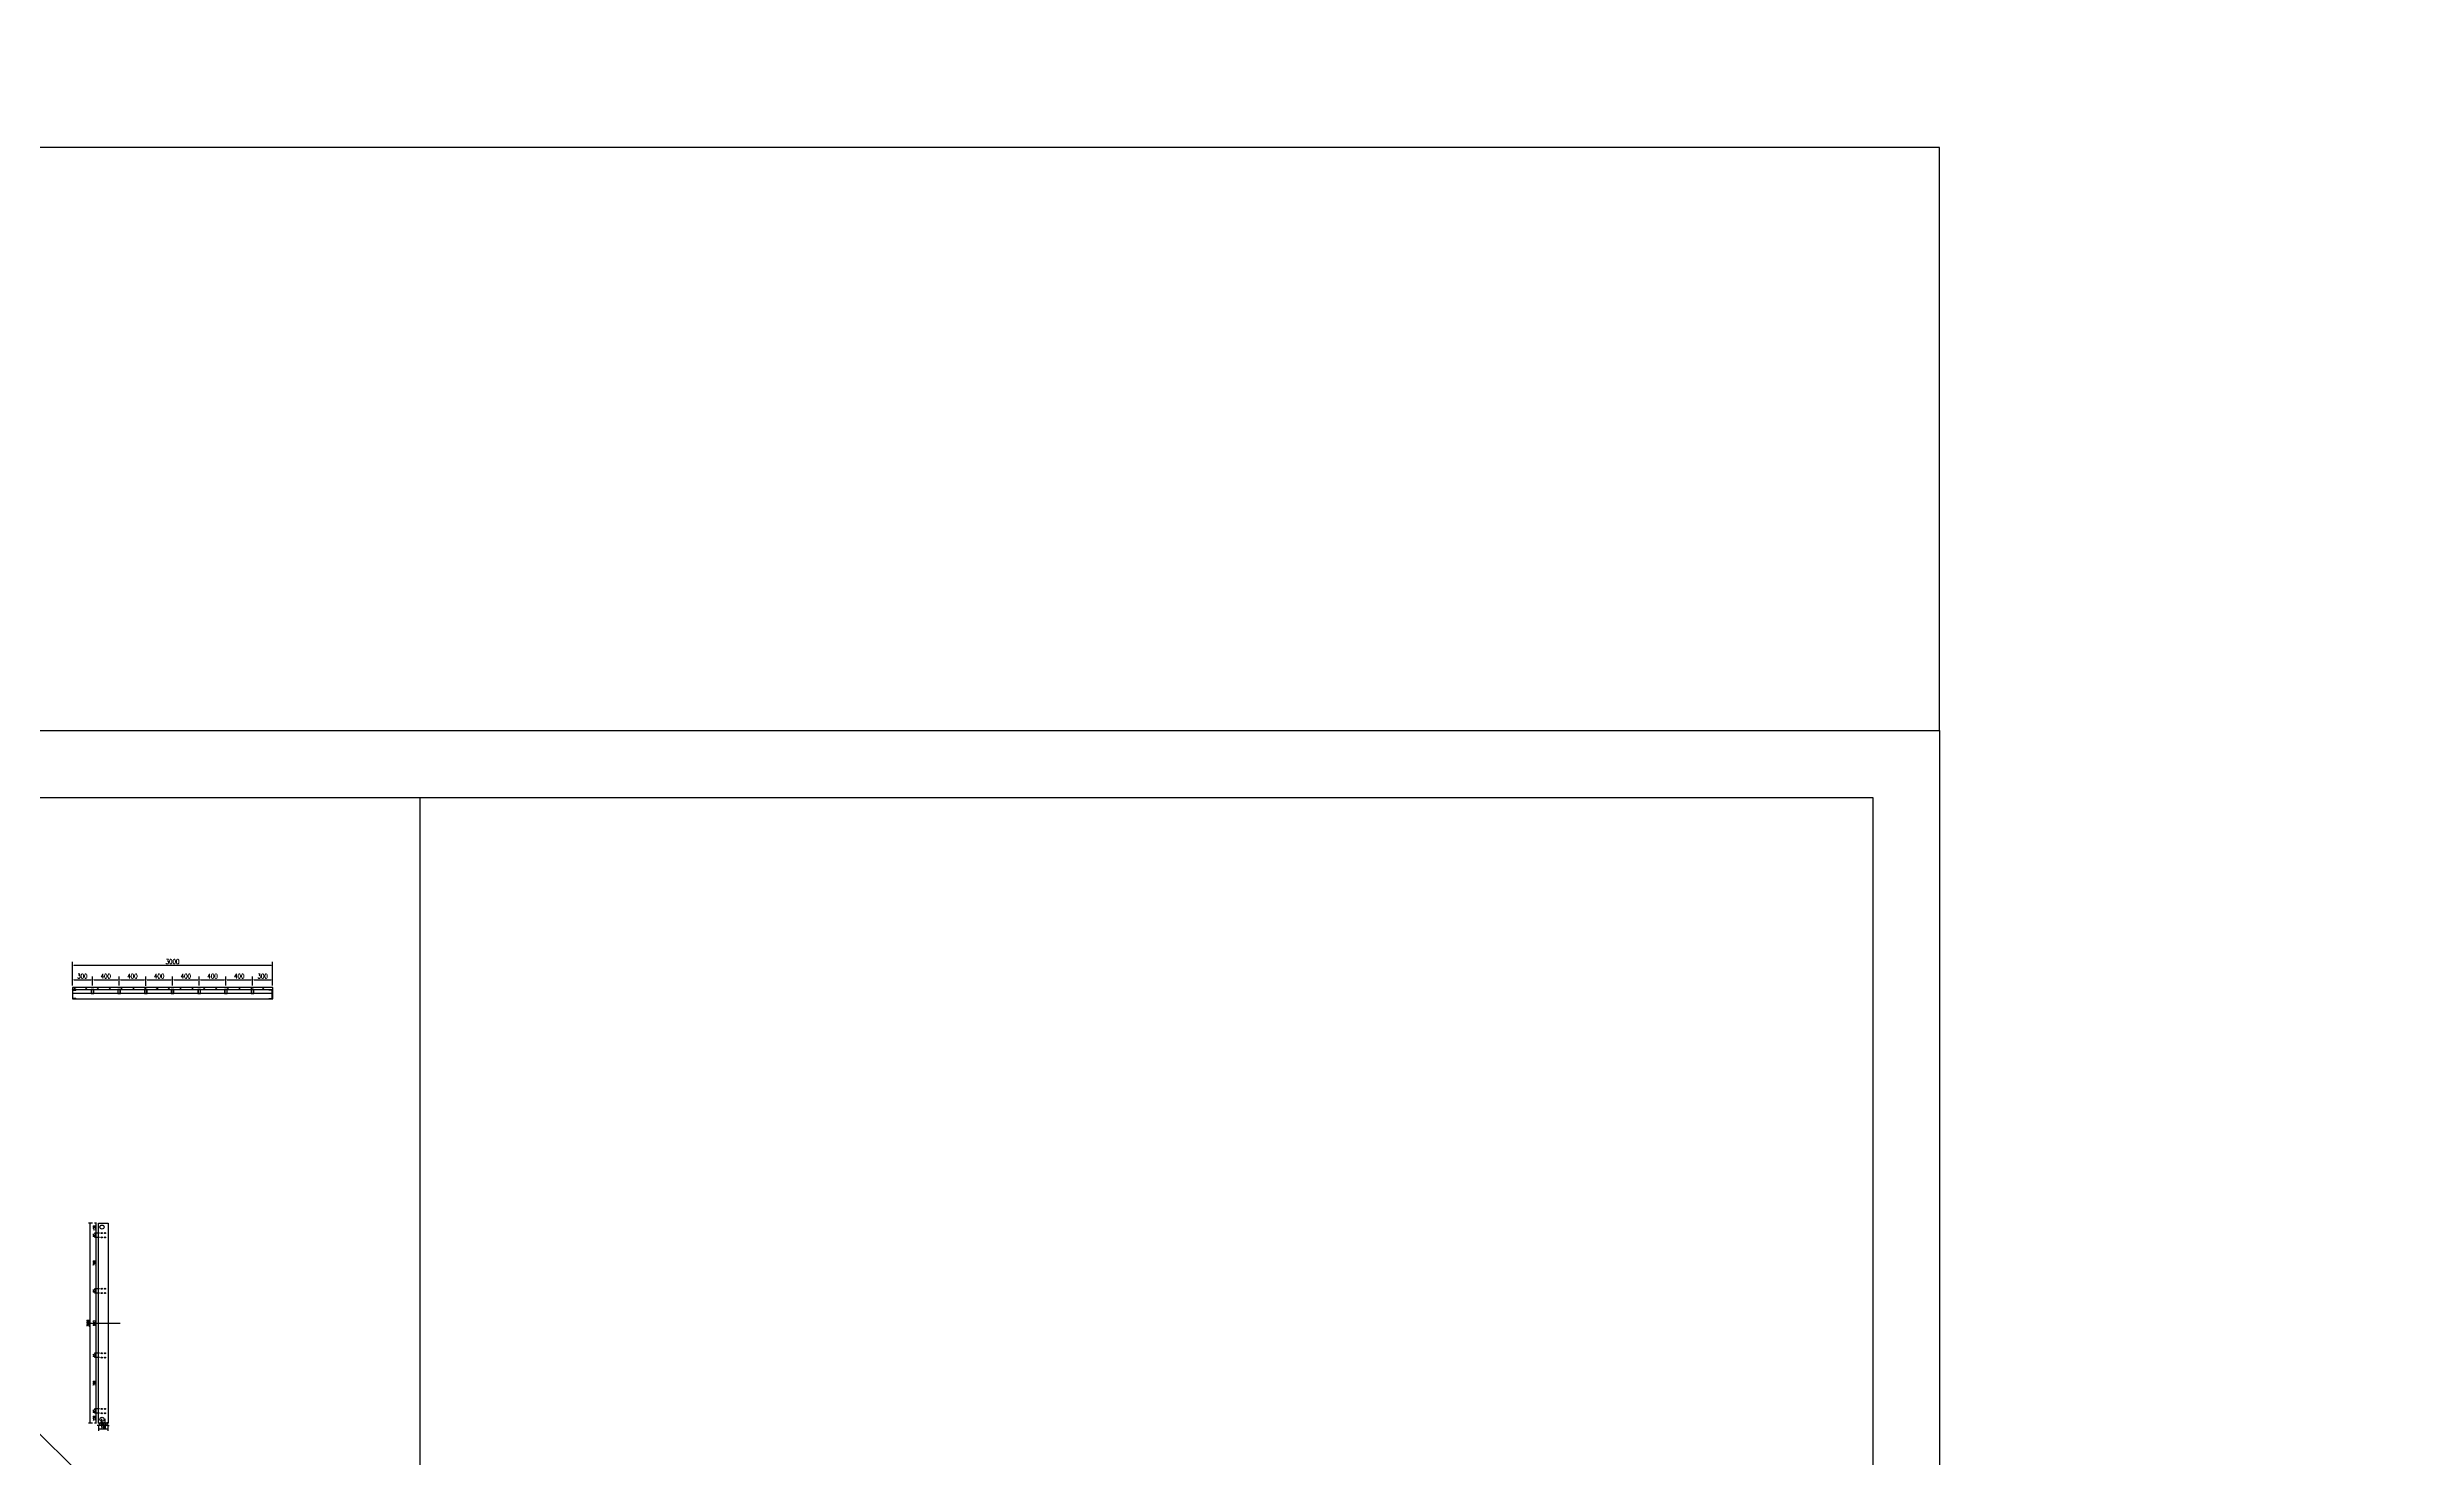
# Model space of a CAD drawing. Extents: x 10241 to 1500931, y -537358 to 142253.
# Drawn here: x 1097299 to 1132782, y 52621 to 73747 of the extents above; entities that cross this region are included whole.
import ezdxf

# ---------------------------------------------------------------- set-up
doc = ezdxf.new("R2010")
doc.units = 0
doc.header["$LTSCALE"] = 1000
doc.header["$MEASUREMENT"] = 0
for name, color, linetype in [('14#槽钢', 3, 'Continuous'), ('PUB_DIM', 3, 'Continuous'), ('W-STEEL_FRAME钢架', 3, 'Continuous'), ('W-STEEL_KEEL钢龙骨', 5, 'Continuous'), ('W-WOOD_FLOOR木地板', 30, 'Continuous'), ('钢架', 90, 'Continuous')]:
    doc.layers.add(name, color=color, linetype=linetype)
doc.styles.add('STANDARD_T3', font='simplex.shx', dxfattribs={"width": 0.7, "bigfont": 'gbcbig.shx'})
doc.dimstyles.new('W&&10', dxfattribs={"dimtxt": 35, "dimasz": 10, "dimexe": 25, "dimexo": 30, "dimgap": 10, "dimtad": 1, "dimdec": 0, "dimzin": 0, "dimdsep": 46, "dimtxsty": 'STANDARD_T3', "dimcen": 0.09, "dimclrd": 1, "dimclre": 1, "dimclrt": 7, "dimazin": 2, "dimtfac": 1, "dimtdec": 0, "dimtix": 1, "dimtmove": 2, "dimatfit": 3, "dimfxl": 100, "dimtolj": 1, "dimtzin": 0, "dimarcsym": 0})
doc.dimstyles.new('W&&20', dxfattribs={"dimtxt": 70, "dimasz": 20, "dimexe": 50, "dimexo": 60, "dimgap": 20, "dimtad": 1, "dimdec": 0, "dimzin": 0, "dimdsep": 46, "dimtxsty": 'STANDARD_T3', "dimcen": 0.09, "dimclrd": 1, "dimclre": 1, "dimclrt": 7, "dimazin": 2, "dimtfac": 1, "dimtdec": 0, "dimtix": 1, "dimtmove": 2, "dimatfit": 3, "dimfxl": 100, "dimtolj": 1, "dimtzin": 0, "dimarcsym": 0})

# ---------------------------------------------------------------- blocks, each defined once
blk = doc.blocks.new('*U51')
at = {"layer": '14#槽钢'}
blk.add_lwpolyline([(0, 29946), (0, -29946)], dxfattribs=at)
blk = doc.blocks.new('*U52')
at = {"layer": '14#槽钢', "color": 0, "linetype": 'ByBlock', "lineweight": -2, "transparency": 16777216}
for p in [(65285, 0), (87047, 0)]:
    blk.add_blockref('*U51', p, dxfattribs=at)
blk = doc.blocks.new('*D83')
at = {"layer": 'Defpoints', "color": 0, "transparency": 16777216}
for p in [(1098031, 53285), (1098112, 53285), (1098067, 53135)]:
    blk.add_point(p, dxfattribs=at)
at = {"layer": 'W-STEEL_FRAME钢架', "color": 1, "lineweight": -2, "transparency": 16777216}
for p, q in [((1098082, 53285), (1098006, 53285)), ((1098031, 53145), (1098031, 53275)), ((1098037, 53135), (1098006, 53135))]:
    blk.add_line(p, q, dxfattribs=at)
at = {"layer": 'W-STEEL_FRAME钢架', "color": 1, "transparency": 16777216}
for points in [[(1098029, 53275), (1098032, 53275), (1098031, 53285)], [(1098029, 53145), (1098032, 53145), (1098031, 53135)]]:
    blk.add_solid(points, dxfattribs=at)
at = {"layer": 'W-STEEL_FRAME钢架', "color": 7, "transparency": 16777216, "insert": (1098003, 53210), "char_height": 35, "attachment_point": 5, "rotation": 90, "style": 'STANDARD_T3'}
blk.add_mtext('\\A1;150', dxfattribs=at)
blk = doc.blocks.new('*D84')
at = {"layer": 'Defpoints', "color": 0, "transparency": 16777216}
for p in [(1098031, 53351), (1098112, 53351), (1098112, 53285)]:
    blk.add_point(p, dxfattribs=at)
at = {"layer": 'W-STEEL_FRAME钢架', "color": 1, "lineweight": -2, "transparency": 16777216}
for p, q in [((1098082, 53351), (1098006, 53351)), ((1098082, 53285), (1098006, 53285)), ((1098031, 53295), (1098031, 53341))]:
    blk.add_line(p, q, dxfattribs=at)
at = {"layer": 'W-STEEL_FRAME钢架', "color": 1, "transparency": 16777216}
for points in [[(1098029, 53341), (1098032, 53341), (1098031, 53351)], [(1098029, 53295), (1098032, 53295), (1098031, 53285)]]:
    blk.add_solid(points, dxfattribs=at)
at = {"layer": 'W-STEEL_FRAME钢架', "color": 7, "transparency": 16777216, "insert": (1098003, 53318), "char_height": 35, "attachment_point": 5, "rotation": 90, "style": 'STANDARD_T3'}
blk.add_mtext('\\A1;65', dxfattribs=at)
blk = doc.blocks.new('*D85')
at = {"layer": 'Defpoints', "color": 0, "transparency": 16777216}
for p in [(1098031, 54120), (1098112, 54120), (1098112, 53351)]:
    blk.add_point(p, dxfattribs=at)
at = {"layer": 'W-STEEL_FRAME钢架', "color": 1, "lineweight": -2, "transparency": 16777216}
for p, q in [((1098082, 54120), (1098006, 54120)), ((1098031, 53361), (1098031, 54110)), ((1098082, 53351), (1098006, 53351))]:
    blk.add_line(p, q, dxfattribs=at)
at = {"layer": 'W-STEEL_FRAME钢架', "color": 1, "transparency": 16777216}
for points in [[(1098029, 54110), (1098032, 54110), (1098031, 54120)], [(1098029, 53361), (1098032, 53361), (1098031, 53351)]]:
    blk.add_solid(points, dxfattribs=at)
at = {"layer": 'W-STEEL_FRAME钢架', "color": 7, "transparency": 16777216, "insert": (1098003, 53735), "char_height": 35, "attachment_point": 5, "rotation": 90, "style": 'STANDARD_T3'}
blk.add_mtext('\\A1;769', dxfattribs=at)
blk = doc.blocks.new('*D86')
at = {"layer": 'Defpoints', "color": 0, "transparency": 16777216}
for p in [(1098031, 54185), (1098112, 54185), (1098112, 54120)]:
    blk.add_point(p, dxfattribs=at)
at = {"layer": 'W-STEEL_FRAME钢架', "color": 1, "lineweight": -2, "transparency": 16777216}
for p, q in [((1098082, 54185), (1098006, 54185)), ((1098082, 54120), (1098006, 54120)), ((1098031, 54130), (1098031, 54175))]:
    blk.add_line(p, q, dxfattribs=at)
at = {"layer": 'W-STEEL_FRAME钢架', "color": 1, "transparency": 16777216}
for points in [[(1098029, 54175), (1098032, 54175), (1098031, 54185)], [(1098029, 54130), (1098032, 54130), (1098031, 54120)]]:
    blk.add_solid(points, dxfattribs=at)
at = {"layer": 'W-STEEL_FRAME钢架', "color": 7, "transparency": 16777216, "insert": (1098003, 54153), "char_height": 35, "attachment_point": 5, "rotation": 90, "style": 'STANDARD_T3'}
blk.add_mtext('\\A1;65', dxfattribs=at)
blk = doc.blocks.new('*D87')
at = {"layer": 'Defpoints', "color": 0, "transparency": 16777216}
for p in [(1098031, 55085), (1098112, 55085), (1098112, 54185)]:
    blk.add_point(p, dxfattribs=at)
at = {"layer": 'W-STEEL_FRAME钢架', "color": 1, "lineweight": -2, "transparency": 16777216}
for p, q in [((1098082, 55085), (1098006, 55085)), ((1098031, 54195), (1098031, 55075)), ((1098082, 54185), (1098006, 54185))]:
    blk.add_line(p, q, dxfattribs=at)
at = {"layer": 'W-STEEL_FRAME钢架', "color": 1, "transparency": 16777216}
for points in [[(1098029, 55075), (1098032, 55075), (1098031, 55085)], [(1098029, 54195), (1098032, 54195), (1098031, 54185)]]:
    blk.add_solid(points, dxfattribs=at)
at = {"layer": 'W-STEEL_FRAME钢架', "color": 7, "transparency": 16777216, "insert": (1098003, 54635), "char_height": 35, "attachment_point": 5, "rotation": 90, "style": 'STANDARD_T3'}
blk.add_mtext('\\A1;900', dxfattribs=at)
blk = doc.blocks.new('*D88')
at = {"layer": 'Defpoints', "color": 0, "transparency": 16777216}
for p in [(1098031, 55985), (1098112, 55985), (1098112, 55920)]:
    blk.add_point(p, dxfattribs=at)
at = {"layer": 'W-STEEL_FRAME钢架', "color": 1, "lineweight": -2, "transparency": 16777216}
for p, q in [((1098082, 55985), (1098006, 55985)), ((1098082, 55920), (1098006, 55920)), ((1098031, 55930), (1098031, 55975))]:
    blk.add_line(p, q, dxfattribs=at)
at = {"layer": 'W-STEEL_FRAME钢架', "color": 1, "transparency": 16777216}
for points in [[(1098029, 55975), (1098032, 55975), (1098031, 55985)], [(1098029, 55930), (1098032, 55930), (1098031, 55920)]]:
    blk.add_solid(points, dxfattribs=at)
at = {"layer": 'W-STEEL_FRAME钢架', "color": 7, "transparency": 16777216, "insert": (1098003, 55953), "char_height": 35, "attachment_point": 5, "rotation": 90, "style": 'STANDARD_T3'}
blk.add_mtext('\\A1;65', dxfattribs=at)
blk = doc.blocks.new('*D89')
at = {"layer": 'Defpoints', "color": 0, "transparency": 16777216}
for p in [(1098031, 56135), (1098067, 56135), (1098112, 55985)]:
    blk.add_point(p, dxfattribs=at)
at = {"layer": 'W-STEEL_FRAME钢架', "color": 1, "lineweight": -2, "transparency": 16777216}
for p, q in [((1098037, 56135), (1098006, 56135)), ((1098031, 55995), (1098031, 56125)), ((1098082, 55985), (1098006, 55985))]:
    blk.add_line(p, q, dxfattribs=at)
at = {"layer": 'W-STEEL_FRAME钢架', "color": 1, "transparency": 16777216}
for points in [[(1098029, 56125), (1098032, 56125), (1098031, 56135)], [(1098029, 55995), (1098032, 55995), (1098031, 55985)]]:
    blk.add_solid(points, dxfattribs=at)
at = {"layer": 'W-STEEL_FRAME钢架', "color": 7, "transparency": 16777216, "insert": (1098003, 56060), "char_height": 35, "attachment_point": 5, "rotation": 90, "style": 'STANDARD_T3'}
blk.add_mtext('\\A1;150', dxfattribs=at)
blk = doc.blocks.new('*D90')
at = {"layer": 'Defpoints', "color": 0, "transparency": 16777216}
for p in [(1098067, 53135), (1098067, 53050), (1098207, 53135)]:
    blk.add_point(p, dxfattribs=at)
at = {"layer": 'W-STEEL_FRAME钢架', "color": 1, "lineweight": -2, "transparency": 16777216}
for p, q in [((1098067, 53105), (1098067, 53025)), ((1098197, 53050), (1098077, 53050)), ((1098207, 53105), (1098207, 53025))]:
    blk.add_line(p, q, dxfattribs=at)
at = {"layer": 'W-STEEL_FRAME钢架', "color": 1, "transparency": 16777216}
for points in [[(1098077, 53052), (1098077, 53048), (1098067, 53050)], [(1098197, 53052), (1098197, 53048), (1098207, 53050)]]:
    blk.add_solid(points, dxfattribs=at)
at = {"layer": 'W-STEEL_FRAME钢架', "color": 7, "transparency": 16777216, "insert": (1098137, 53077), "char_height": 35, "attachment_point": 5, "style": 'STANDARD_T3'}
blk.add_mtext('\\A1;140', dxfattribs=at)
blk = doc.blocks.new('*D91')
at = {"layer": 'Defpoints', "color": 0, "transparency": 16777216}
for p in [(1098162, 53285), (1098162, 53103), (1098207, 53135)]:
    blk.add_point(p, dxfattribs=at)
at = {"layer": 'W-STEEL_FRAME钢架', "color": 1, "lineweight": -2, "transparency": 16777216}
for p, q in [((1098152, 53103), (1098142, 53103)), ((1098162, 53203), (1098162, 53078)), ((1098207, 53103), (1098162, 53103)), ((1098207, 53105), (1098207, 53078)), ((1098217, 53103), (1098227, 53103))]:
    blk.add_line(p, q, dxfattribs=at)
at = {"layer": 'W-STEEL_FRAME钢架', "color": 1, "transparency": 16777216}
for points in [[(1098152, 53104), (1098152, 53101), (1098162, 53103)], [(1098217, 53104), (1098217, 53101), (1098207, 53103)]]:
    blk.add_solid(points, dxfattribs=at)
at = {"layer": 'W-STEEL_FRAME钢架', "color": 7, "transparency": 16777216, "insert": (1098185, 53130), "char_height": 35, "attachment_point": 5, "style": 'STANDARD_T3'}
blk.add_mtext('\\A1;45', dxfattribs=at)
blk = doc.blocks.new('*D92')
at = {"layer": 'Defpoints', "color": 0, "transparency": 16777216}
for p in [(1098112, 53285), (1098162, 53285), (1098112, 53103)]:
    blk.add_point(p, dxfattribs=at)
at = {"layer": 'W-STEEL_FRAME钢架', "color": 1, "lineweight": -2, "transparency": 16777216}
for p, q in [((1098102, 53103), (1098092, 53103)), ((1098112, 53203), (1098112, 53078)), ((1098162, 53103), (1098112, 53103)), ((1098162, 53203), (1098162, 53078)), ((1098172, 53103), (1098182, 53103))]:
    blk.add_line(p, q, dxfattribs=at)
at = {"layer": 'W-STEEL_FRAME钢架', "color": 1, "transparency": 16777216}
for points in [[(1098102, 53104), (1098102, 53101), (1098112, 53103)], [(1098172, 53104), (1098172, 53101), (1098162, 53103)]]:
    blk.add_solid(points, dxfattribs=at)
at = {"layer": 'W-STEEL_FRAME钢架', "color": 7, "transparency": 16777216, "insert": (1098137, 53130), "char_height": 35, "attachment_point": 5, "style": 'STANDARD_T3'}
blk.add_mtext('\\A1;50', dxfattribs=at)
blk = doc.blocks.new('*D81')
at = {"layer": 'Defpoints', "color": 0, "transparency": 16777216}
for p in [(1098112, 53285), (1098067, 53135), (1098067, 53103)]:
    blk.add_point(p, dxfattribs=at)
at = {"layer": 'W-STEEL_FRAME钢架', "color": 1, "lineweight": -2, "transparency": 16777216}
for p, q in [((1098057, 53103), (1098047, 53103)), ((1098067, 53105), (1098067, 53078)), ((1098112, 53103), (1098067, 53103)), ((1098112, 53203), (1098112, 53078)), ((1098122, 53103), (1098132, 53103))]:
    blk.add_line(p, q, dxfattribs=at)
at = {"layer": 'W-STEEL_FRAME钢架', "color": 1, "transparency": 16777216}
for points in [[(1098057, 53104), (1098057, 53101), (1098067, 53103)], [(1098122, 53104), (1098122, 53101), (1098112, 53103)]]:
    blk.add_solid(points, dxfattribs=at)
at = {"layer": 'W-STEEL_FRAME钢架', "color": 7, "transparency": 16777216, "insert": (1098090, 53130), "char_height": 35, "attachment_point": 5, "style": 'STANDARD_T3'}
blk.add_mtext('\\A1;45', dxfattribs=at)
blk = doc.blocks.new('*D82')
at = {"layer": 'Defpoints', "color": 0, "transparency": 16777216}
for p in [(1097938, 56135), (1098006, 56135), (1098006, 53135)]:
    blk.add_point(p, dxfattribs=at)
at = {"layer": 'W-STEEL_FRAME钢架', "color": 1, "lineweight": -2, "transparency": 16777216}
for p, q in [((1097976, 56135), (1097913, 56135)), ((1097938, 53145), (1097938, 56125)), ((1097976, 53135), (1097913, 53135))]:
    blk.add_line(p, q, dxfattribs=at)
at = {"layer": 'W-STEEL_FRAME钢架', "color": 1, "transparency": 16777216}
for points in [[(1097936, 56125), (1097940, 56125), (1097938, 56135)], [(1097936, 53145), (1097940, 53145), (1097938, 53135)]]:
    blk.add_solid(points, dxfattribs=at)
at = {"layer": 'W-STEEL_FRAME钢架', "color": 7, "transparency": 16777216, "insert": (1097910, 54635), "char_height": 35, "attachment_point": 5, "rotation": 90, "style": 'STANDARD_T3'}
blk.add_mtext('\\A1;3000', dxfattribs=at)
blk = doc.blocks.new('*D93')
at = {"layer": 'Defpoints', "color": 0, "transparency": 16777216}
for p in [(1098031, 55151), (1098112, 55151), (1098112, 55085)]:
    blk.add_point(p, dxfattribs=at)
at = {"layer": 'W-STEEL_FRAME钢架', "color": 1, "lineweight": -2, "transparency": 16777216}
for p, q in [((1098082, 55151), (1098006, 55151)), ((1098082, 55085), (1098006, 55085)), ((1098031, 55095), (1098031, 55141))]:
    blk.add_line(p, q, dxfattribs=at)
at = {"layer": 'W-STEEL_FRAME钢架', "color": 1, "transparency": 16777216}
for points in [[(1098029, 55141), (1098032, 55141), (1098031, 55151)], [(1098029, 55095), (1098032, 55095), (1098031, 55085)]]:
    blk.add_solid(points, dxfattribs=at)
at = {"layer": 'W-STEEL_FRAME钢架', "color": 7, "transparency": 16777216, "insert": (1098003, 55118), "char_height": 35, "attachment_point": 5, "rotation": 90, "style": 'STANDARD_T3'}
blk.add_mtext('\\A1;65', dxfattribs=at)
blk = doc.blocks.new('*D94')
at = {"layer": 'Defpoints', "color": 0, "transparency": 16777216}
for p in [(1098031, 55920), (1098067, 55920), (1098112, 55151)]:
    blk.add_point(p, dxfattribs=at)
at = {"layer": 'W-STEEL_FRAME钢架', "color": 1, "lineweight": -2, "transparency": 16777216}
for p, q in [((1098037, 55920), (1098006, 55920)), ((1098031, 55161), (1098031, 55910)), ((1098082, 55151), (1098006, 55151))]:
    blk.add_line(p, q, dxfattribs=at)
at = {"layer": 'W-STEEL_FRAME钢架', "color": 1, "transparency": 16777216}
for points in [[(1098029, 55910), (1098032, 55910), (1098031, 55920)], [(1098029, 55161), (1098032, 55161), (1098031, 55151)]]:
    blk.add_solid(points, dxfattribs=at)
at = {"layer": 'W-STEEL_FRAME钢架', "color": 7, "transparency": 16777216, "insert": (1098003, 55535), "char_height": 35, "attachment_point": 5, "rotation": 90, "style": 'STANDARD_T3'}
blk.add_mtext('\\A1;769', dxfattribs=at)
blk = doc.blocks.new('14a槽钢')
at = {"layer": '钢架'}
h = blk.add_hatch(dxfattribs=at)
h.set_pattern_fill('STEEL', color=4, scale=10)
h.set_pattern_definition([(50.389312, (-1352470.2, 1293523.579), (-9.2899201, 11.2253202), []), (50.389312, (-1352470.2, 1293531.516), (-9.2899201, 11.2253202), [])])
edge = h.paths.add_edge_path()
edge.add_ellipse((-1332250, 1115678), major_axis=(-3.26, 5.03), ratio=0.900468, start_angle=55.3931, end_angle=130.6069)
edge.add_line((-1332252, 1115673), (-1332208, 1115673))
edge.add_ellipse((-1332208, 1115667), major_axis=(0, 6), ratio=0.827586, start_angle=270, end_angle=360, ccw=False)
edge.add_line((-1332203, 1115667), (-1332203, 1115551))
edge.add_ellipse((-1332208, 1115551), major_axis=(0, 6), ratio=0.827586, start_angle=180, end_angle=270, ccw=False)
edge.add_line((-1332208, 1115545), (-1332251, 1115545))
edge.add_ellipse((-1332250, 1115540), major_axis=(3.82, 3.82), ratio=1, start_angle=49.2445, end_angle=141.5341)
edge.add_line((-1332256, 1115539), (-1332198, 1115539))
edge.add_line((-1332198, 1115539), (-1332198, 1115679))
edge.add_line((-1332198, 1115679), (-1332256, 1115679))
for p, q in [((-1332256, 1115679, 0), (-1332198, 1115679, 0)), ((-1332208, 1115673, 0), (-1332251, 1115673, 0)), ((-1332246, 1115679, 0), (-1332246, 1115679, 0)), ((-1332203, 1115551, 0), (-1332203, 1115667, 0)), ((-1332198, 1115679, 0), (-1332198, 1115539, 0)), ((-1332198, 1115539, 0), (-1332256, 1115539, 0)), ((-1332251, 1115545, 0), (-1332208, 1115545, 0)), ((-1332246, 1115539, 0), (-1332246, 1115539, 0))]:
    blk.add_line(p, q, dxfattribs=at)
for centre, start_param, end_param in [((-1332251, 1115679, 0), 1.570796, 3.141593), ((-1332208, 1115667, 0), 4.712389, 6.283185), ((-1332208, 1115667, 0), 4.712389, 6.283185), ((-1332251, 1115539, 0), 0, 1.570796), ((-1332208, 1115551, 0), 3.141593, 4.712389)]:
    blk.add_ellipse(centre, major_axis=(0, 6), ratio=0.827586, start_param=start_param, end_param=end_param, dxfattribs=at)
blk = doc.blocks.new('*D263')
at = {"color": 1, "lineweight": -2, "transparency": 16777216}
for p, q in [((1097673, 59722), (1097673, 60046)), ((1097693, 59996), (1100653, 59996)), ((1100673, 59722), (1100673, 60046))]:
    blk.add_line(p, q, dxfattribs=at)
at = {"color": 1, "transparency": 16777216}
for points in [[(1097693, 59999), (1097693, 59992), (1097673, 59996)], [(1100653, 59999), (1100653, 59992), (1100673, 59996)]]:
    blk.add_solid(points, dxfattribs=at)
at = {"layer": 'Defpoints', "color": 0, "transparency": 16777216}
for p in [(1100673, 59996), (1097673, 59662), (1100673, 59662)]:
    blk.add_point(p, dxfattribs=at)
at = {"color": 7, "transparency": 16777216, "insert": (1099173, 60051), "char_height": 70, "attachment_point": 5, "style": 'STANDARD_T3'}
blk.add_mtext('\\A1;3000', dxfattribs=at)
blk = doc.blocks.new('ganglonggu')
at = {"layer": 'W-STEEL_KEEL钢龙骨'}
for points in [[(-1338169, 1115605), (-1338129, 1115605), (-1338129, 1115665), (-1338169, 1115665)], [(-1338166, 1115608), (-1338132, 1115608), (-1338132, 1115662), (-1338166, 1115662)]]:
    blk.add_lwpolyline(points, close=True, dxfattribs=at)
blk = doc.blocks.new('*U261')
blk.add_blockref('ganglonggu', (1338149, -1115635))
blk = doc.blocks.new('*U262')
at = {"layer": 'W-STEEL_KEEL钢龙骨', "color": 0, "linetype": 'ByBlock', "lineweight": -2}
for p in [(0, 0), (400, 0), (800, 0), (1200, 0), (1600, 0), (2000, 0)]:
    blk.add_blockref('*U261', p, dxfattribs=at)
at = {"layer": 'W-STEEL_KEEL钢龙骨', "color": 0, "linetype": 'ByBlock', "lineweight": -2, "transparency": 16777216}
blk.add_blockref('*U261', (2400, 0), dxfattribs=at)
blk = doc.blocks.new('*D264')
at = {"layer": 'Defpoints', "color": 0, "transparency": 16777216}
for p in [(1097673, 59632), (1097973, 59778), (1097973, 59632)]:
    blk.add_point(p, dxfattribs=at)
at = {"layer": 'PUB_DIM', "color": 1, "lineweight": -2, "transparency": 16777216}
for p, q in [((1097673, 59692), (1097673, 59828)), ((1097693, 59778), (1097953, 59778)), ((1097973, 59692), (1097973, 59828))]:
    blk.add_line(p, q, dxfattribs=at)
at = {"layer": 'PUB_DIM', "color": 1, "transparency": 16777216}
for points in [[(1097693, 59782), (1097693, 59775), (1097673, 59778)], [(1097953, 59782), (1097953, 59775), (1097973, 59778)]]:
    blk.add_solid(points, dxfattribs=at)
at = {"layer": 'PUB_DIM', "color": 7, "transparency": 16777216, "insert": (1097823, 59833), "char_height": 70, "attachment_point": 5, "style": 'STANDARD_T3'}
blk.add_mtext('\\A1;300', dxfattribs=at)
blk = doc.blocks.new('*D265')
at = {"layer": 'Defpoints', "color": 0, "transparency": 16777216}
for p in [(1097973, 59632), (1098373, 59778), (1098373, 59632)]:
    blk.add_point(p, dxfattribs=at)
at = {"layer": 'PUB_DIM', "color": 1, "lineweight": -2, "transparency": 16777216}
for p, q in [((1097973, 59692), (1097973, 59828)), ((1097993, 59778), (1098353, 59778)), ((1098373, 59692), (1098373, 59828))]:
    blk.add_line(p, q, dxfattribs=at)
at = {"layer": 'PUB_DIM', "color": 1, "transparency": 16777216}
for points in [[(1097993, 59782), (1097993, 59775), (1097973, 59778)], [(1098353, 59782), (1098353, 59775), (1098373, 59778)]]:
    blk.add_solid(points, dxfattribs=at)
at = {"layer": 'PUB_DIM', "color": 7, "transparency": 16777216, "insert": (1098173, 59833), "char_height": 70, "attachment_point": 5, "style": 'STANDARD_T3'}
blk.add_mtext('\\A1;400', dxfattribs=at)
blk = doc.blocks.new('*D266')
at = {"layer": 'Defpoints', "color": 0, "transparency": 16777216}
for p in [(1098373, 59632), (1098773, 59778), (1098773, 59629)]:
    blk.add_point(p, dxfattribs=at)
at = {"layer": 'PUB_DIM', "color": 1, "lineweight": -2, "transparency": 16777216}
for p, q in [((1098373, 59692), (1098373, 59828)), ((1098393, 59778), (1098753, 59778)), ((1098773, 59689), (1098773, 59828))]:
    blk.add_line(p, q, dxfattribs=at)
at = {"layer": 'PUB_DIM', "color": 1, "transparency": 16777216}
for points in [[(1098393, 59782), (1098393, 59775), (1098373, 59778)], [(1098753, 59782), (1098753, 59775), (1098773, 59778)]]:
    blk.add_solid(points, dxfattribs=at)
at = {"layer": 'PUB_DIM', "color": 7, "transparency": 16777216, "insert": (1098573, 59833), "char_height": 70, "attachment_point": 5, "style": 'STANDARD_T3'}
blk.add_mtext('\\A1;400', dxfattribs=at)
blk = doc.blocks.new('*D267')
at = {"layer": 'Defpoints', "color": 0, "transparency": 16777216}
for p in [(1098773, 59629), (1099173, 59778), (1099173, 59632)]:
    blk.add_point(p, dxfattribs=at)
at = {"layer": 'PUB_DIM', "color": 1, "lineweight": -2, "transparency": 16777216}
for p, q in [((1098773, 59689), (1098773, 59828)), ((1098793, 59778), (1099153, 59778)), ((1099173, 59692), (1099173, 59828))]:
    blk.add_line(p, q, dxfattribs=at)
at = {"layer": 'PUB_DIM', "color": 1, "transparency": 16777216}
for points in [[(1098793, 59782), (1098793, 59775), (1098773, 59778)], [(1099153, 59782), (1099153, 59775), (1099173, 59778)]]:
    blk.add_solid(points, dxfattribs=at)
at = {"layer": 'PUB_DIM', "color": 7, "transparency": 16777216, "insert": (1098973, 59833), "char_height": 70, "attachment_point": 5, "style": 'STANDARD_T3'}
blk.add_mtext('\\A1;400', dxfattribs=at)
blk = doc.blocks.new('*D268')
at = {"layer": 'Defpoints', "color": 0, "transparency": 16777216}
for p in [(1099173, 59632), (1099573, 59778), (1099573, 59632)]:
    blk.add_point(p, dxfattribs=at)
at = {"layer": 'PUB_DIM', "color": 1, "lineweight": -2, "transparency": 16777216}
for p, q in [((1099173, 59692), (1099173, 59828)), ((1099193, 59778), (1099553, 59778)), ((1099573, 59692), (1099573, 59828))]:
    blk.add_line(p, q, dxfattribs=at)
at = {"layer": 'PUB_DIM', "color": 1, "transparency": 16777216}
for points in [[(1099193, 59782), (1099193, 59775), (1099173, 59778)], [(1099553, 59782), (1099553, 59775), (1099573, 59778)]]:
    blk.add_solid(points, dxfattribs=at)
at = {"layer": 'PUB_DIM', "color": 7, "transparency": 16777216, "insert": (1099373, 59833), "char_height": 70, "attachment_point": 5, "style": 'STANDARD_T3'}
blk.add_mtext('\\A1;400', dxfattribs=at)
blk = doc.blocks.new('*D269')
at = {"layer": 'Defpoints', "color": 0, "transparency": 16777216}
for p in [(1099573, 59632), (1099973, 59778), (1099973, 59632)]:
    blk.add_point(p, dxfattribs=at)
at = {"layer": 'PUB_DIM', "color": 1, "lineweight": -2, "transparency": 16777216}
for p, q in [((1099573, 59692), (1099573, 59828)), ((1099593, 59778), (1099953, 59778)), ((1099973, 59692), (1099973, 59828))]:
    blk.add_line(p, q, dxfattribs=at)
at = {"layer": 'PUB_DIM', "color": 1, "transparency": 16777216}
for points in [[(1099593, 59782), (1099593, 59775), (1099573, 59778)], [(1099953, 59782), (1099953, 59775), (1099973, 59778)]]:
    blk.add_solid(points, dxfattribs=at)
at = {"layer": 'PUB_DIM', "color": 7, "transparency": 16777216, "insert": (1099773, 59833), "char_height": 70, "attachment_point": 5, "style": 'STANDARD_T3'}
blk.add_mtext('\\A1;400', dxfattribs=at)
blk = doc.blocks.new('*D270')
at = {"layer": 'Defpoints', "color": 0, "transparency": 16777216}
for p in [(1099973, 59632), (1100373, 59778), (1100373, 59632)]:
    blk.add_point(p, dxfattribs=at)
at = {"layer": 'PUB_DIM', "color": 1, "lineweight": -2, "transparency": 16777216}
for p, q in [((1099973, 59692), (1099973, 59828)), ((1099993, 59778), (1100353, 59778)), ((1100373, 59692), (1100373, 59828))]:
    blk.add_line(p, q, dxfattribs=at)
at = {"layer": 'PUB_DIM', "color": 1, "transparency": 16777216}
for points in [[(1099993, 59782), (1099993, 59775), (1099973, 59778)], [(1100353, 59782), (1100353, 59775), (1100373, 59778)]]:
    blk.add_solid(points, dxfattribs=at)
at = {"layer": 'PUB_DIM', "color": 7, "transparency": 16777216, "insert": (1100173, 59833), "char_height": 70, "attachment_point": 5, "style": 'STANDARD_T3'}
blk.add_mtext('\\A1;400', dxfattribs=at)
blk = doc.blocks.new('*D271')
at = {"layer": 'Defpoints', "color": 0, "transparency": 16777216}
for p in [(1100373, 59632), (1100673, 59778), (1100673, 59632)]:
    blk.add_point(p, dxfattribs=at)
at = {"layer": 'PUB_DIM', "color": 1, "lineweight": -2, "transparency": 16777216}
for p, q in [((1100373, 59692), (1100373, 59828)), ((1100393, 59778), (1100653, 59778)), ((1100673, 59692), (1100673, 59828))]:
    blk.add_line(p, q, dxfattribs=at)
at = {"layer": 'PUB_DIM', "color": 1, "transparency": 16777216}
for points in [[(1100393, 59782), (1100393, 59775), (1100373, 59778)], [(1100653, 59782), (1100653, 59775), (1100673, 59778)]]:
    blk.add_solid(points, dxfattribs=at)
at = {"layer": 'PUB_DIM', "color": 7, "transparency": 16777216, "insert": (1100523, 59833), "char_height": 70, "attachment_point": 5, "style": 'STANDARD_T3'}
blk.add_mtext('\\A1;300', dxfattribs=at)

msp = doc.modelspace()

# ---------------------------------------------------------------- hatches: boundary and pattern name
at = {"layer": 'W-WOOD_FLOOR木地板'}
h = msp.add_hatch(dxfattribs=at)
h.set_pattern_fill('木板', color=256, scale=100)
h.set_pattern_definition([(0, (2644029.76, -1075198.83), (0, 125), []), (45, (2644029.76, -1075198.83), (-88.388348, 88.388348), [])])
h.paths.add_polyline_path([(1100673.3, 59662), (1097673.3, 59662), (1097673.3, 59632), (1100673.3, 59632)])

# ---------------------------------------------------------------- linework, layer by layer
at = {"layer": '14#槽钢'}
for points in [[(1007228, 142253), (1254079.4, -102736.6)], [(1037592.4, 62511.5), (1124639, 62511.5)]]:
    msp.add_lwpolyline(points, dxfattribs=at)
for points in [[(1036592.4, 63511.5), (1125639, 63511.5), (1125639, 72248.4), (1036592.4, 72248.4)], [(1036592.4, 63511.5), (1125639, 63511.5), (1125639, 1620.5), (1036592.4, 1620.5)], [(1037592.4, 62511.5), (1124639, 62511.5), (1124639, 2620.5), (1037592.4, 2620.5)]]:
    msp.add_lwpolyline(points, close=True, dxfattribs=at)
at = {"layer": 'W-STEEL_FRAME钢架'}
msp.add_line((1097938, 54635.4), (1098390.5, 54635.4), dxfattribs=at)
for points in [[(1097673.3, 59492), (1100673.3, 59492), (1100673.3, 59572), (1097673.3, 59572)], [(1098067.2, 53135.4), (1098067.2, 56135.4), (1098207.2, 56135.4), (1098207.2, 53135.4)]]:
    msp.add_lwpolyline(points, close=True, dxfattribs=at)
for centre in [(1098117.2, 56075.4), (1098117.2, 53195.4)]:
    msp.add_circle(centre, 30, dxfattribs=at)
at = {"layer": 'W-STEEL_FRAME钢架', "color": 1}
for centre in [(1098112.2, 55985.4), (1098112.2, 55920.1), (1098162.2, 55985.4), (1098162.2, 55920.1), (1098112.2, 55150.7), (1098112.2, 55085.4), (1098162.2, 55150.7), (1098162.2, 55085.4), (1098112.2, 54185.4), (1098112.2, 54120.1), (1098162.2, 54185.4), (1098162.2, 54120.1), (1098112.2, 53350.7), (1098112.2, 53285.4), (1098162.2, 53350.7), (1098162.2, 53285.4)]:
    msp.add_circle(centre, 7.5, dxfattribs=at)
at = {"layer": 'W-WOOD_FLOOR木地板'}
msp.add_lwpolyline([(1097673.3, 59632), (1100673.3, 59632), (1100673.3, 59662), (1097673.3, 59662)], close=True, dxfattribs=at)

# ---------------------------------------------------------------- block references
at = {"layer": '14#槽钢'}
msp.add_blockref('*U52', (1037592.4, 32566), dxfattribs=at)
at = {"layer": 'W-STEEL_FRAME钢架', "xscale": -1}
msp.add_blockref('14a槽钢', (-234524.5, -1056046.9, 0), dxfattribs=at)
at = {"layer": 'W-STEEL_FRAME钢架'}
msp.add_blockref('14a槽钢', (2432871, -1056046.9, 0), dxfattribs=at)
at = {"layer": 'W-STEEL_KEEL钢龙骨'}
msp.add_blockref('*U262', (1097973.3, 59602), dxfattribs=at)

# ---------------------------------------------------------------- dimensions: what is measured, and where the dimension line sits
dim = msp.add_linear_dim(base=(1100673.1, 59995.7), p1=(1097673.3, 59662), p2=(1100673.1, 59662), dimstyle='W&&20')
dim.commit()
dim.dimension.update_dxf_attribs({"geometry": '*D263', "text_midpoint": (1099173.2, 60050.7)})
at = {"layer": 'PUB_DIM'}
for base, p1, p2, picture, middle in [((1097973.3, 59778.3), (1097673.3, 59632), (1097973.3, 59632), '*D264', (1097823.3, 59833.3)), ((1098373.3, 59778.3), (1097973.3, 59632), (1098373.3, 59632), '*D265', (1098173.3, 59833.3)), ((1098773.3, 59778.3), (1098373.3, 59632), (1098773.3, 59629), '*D266', (1098573.3, 59833.3)), ((1099173.3, 59778.3), (1098773.3, 59629), (1099173.3, 59632), '*D267', (1098973.3, 59833.3)), ((1099573.3, 59778.3), (1099173.3, 59632), (1099573.3, 59632), '*D268', (1099373.3, 59833.3)), ((1099973.3, 59778.3), (1099573.3, 59632), (1099973.3, 59632), '*D269', (1099773.3, 59833.3)), ((1100373.3, 59778.3), (1099973.3, 59632), (1100373.3, 59632), '*D270', (1100173.3, 59833.3)), ((1100673.3, 59778.3), (1100373.3, 59632), (1100673.3, 59632), '*D271', (1100523.3, 59833.3))]:
    dim = msp.add_linear_dim(base=base, p1=p1, p2=p2, dimstyle='W&&20', dxfattribs=at)
    dim.commit()
    dim.dimension.update_dxf_attribs({"geometry": picture, "text_midpoint": middle})
at = {"layer": 'W-STEEL_FRAME钢架'}
for base, p1, p2, angle, picture, middle in [((1097938, 56135.4), (1098005.8, 53135.4), (1098005.8, 56135.4), 90, '*D82', (1097910.5, 54635.4)), ((1098030.8, 56135.4), (1098112.2, 55985.4), (1098067.2, 56135.4), 90, '*D89', (1098003.3, 56060.4)), ((1098030.8, 55985.4), (1098112.2, 55920.1), (1098112.2, 55985.4), 90, '*D88', (1098003.3, 55952.7)), ((1098030.8, 55920.1), (1098112.2, 55150.7), (1098067.2, 55920.1), 90, '*D94', (1098003.3, 55535.4)), ((1098030.8, 55150.7), (1098112.2, 55085.4), (1098112.2, 55150.7), 90, '*D93', (1098003.3, 55118.1)), ((1098030.8, 55085.4), (1098112.2, 54185.4), (1098112.2, 55085.4), 90, '*D87', (1098003.3, 54635.4)), ((1098030.8, 54185.4), (1098112.2, 54120.1), (1098112.2, 54185.4), 90, '*D86', (1098003.3, 54152.7)), ((1098030.8, 54120.1), (1098112.2, 53350.7), (1098112.2, 54120.1), 90, '*D85', (1098003.3, 53735.4)), ((1098030.8, 53350.7), (1098112.2, 53285.4), (1098112.2, 53350.7), 90, '*D84', (1098003.3, 53318.1)), ((1098030.8, 53285.4), (1098067.2, 53135.4), (1098112.2, 53285.4), 90, '*D83', (1098003.3, 53210.4)), ((1098067.2, 53049.9), (1098207.2, 53135.4), (1098067.2, 53135.4), 180, '*D90', (1098137.2, 53077.4))]:
    dim = msp.add_linear_dim(base=base, p1=p1, p2=p2, angle=angle, dimstyle='W&&10', dxfattribs=at)
    dim.commit()
    dim.dimension.update_dxf_attribs({"geometry": picture, "text_midpoint": middle})
for base, p1, p2, picture, middle in [((1098067.2, 53102.7), (1098112.2, 53285.4), (1098067.2, 53135.4), '*D81', (1098089.7, 53130.2)), ((1098112.2, 53102.7), (1098162.2, 53285.4), (1098112.2, 53285.4), '*D92', (1098137.2, 53130.2)), ((1098162.2, 53102.7), (1098207.2, 53135.4), (1098162.2, 53285.4), '*D91', (1098184.7, 53130.2))]:
    dim = msp.add_linear_dim(base=base, p1=p1, p2=p2, angle=180, dimstyle='W&&10', override={"dimfxlon": 1}, dxfattribs=at)
    dim.commit()
    dim.dimension.update_dxf_attribs({"geometry": picture, "text_midpoint": middle})

doc.saveas('drawing.dxf')
